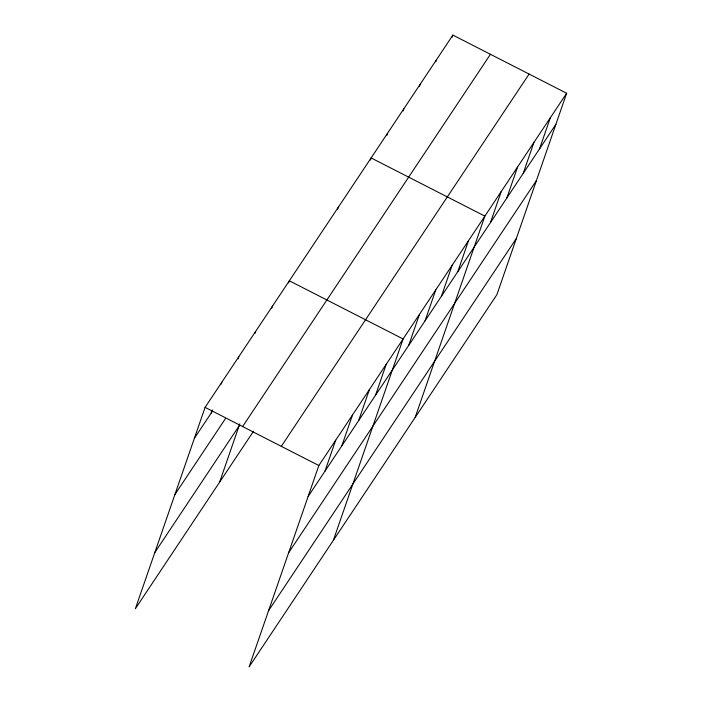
<?xml version="1.0" encoding="UTF-8"?>
<svg xmlns="http://www.w3.org/2000/svg" width="702" height="702" viewBox="0 0 702 702"><rect width="100%" height="100%" fill="white"/><g stroke="black" fill="none" stroke-linecap="round" stroke-linejoin="round"><path stroke-width="1.05" d="M566.646 93.261L318.84 465.523L249.105 666.9L496.911 294.638L566.646 93.261L452.895 35.1L205.089 407.362L135.354 608.739L253.527 431.212M211.197 413.048L212.276 409.95M221.218 384.117L221.937 382.046M238.075 358.801L238.785 356.73M254.923 333.485L255.642 331.423M271.771 308.169L272.49 306.107M219.603 482.169L239.794 423.876M288.627 282.862L289.338 280.791L403.097 338.952L333.362 540.329M337.688 209.152L338.408 207.081M370.402 160.012L371.121 157.95L484.871 216.111L415.136 417.488M386.758 135.442L387.469 133.38M403.115 110.872L403.825 108.81M419.471 86.302L420.182 84.24M435.819 61.732L436.539 59.67M452.176 37.171L452.895 35.1M324.956 471.209L335.688 440.207M341.804 445.902L352.544 414.891M358.652 420.586L369.392 389.584M375.509 395.27L386.24 364.268M408.713 345.393L419.454 314.382M425.07 320.823L435.802 289.812M441.426 296.253L452.158 265.242M457.783 271.683L468.515 240.681M490.487 222.543L501.228 191.541M506.844 197.973L517.585 166.971M523.201 173.403L533.932 142.401M539.557 148.833L550.289 117.831M194.349 438.364L212.408 411.24M174.877 494.585L225.43 418.646M154.826 552.518L239.075 425.947M242.629 426.553L490.435 54.291M281.3 446.332L529.106 74.07M308.099 496.525L555.914 124.263M288.636 552.746L536.442 180.493M268.576 610.679L516.382 238.417M205.089 407.362L318.84 465.523"/></g></svg>
